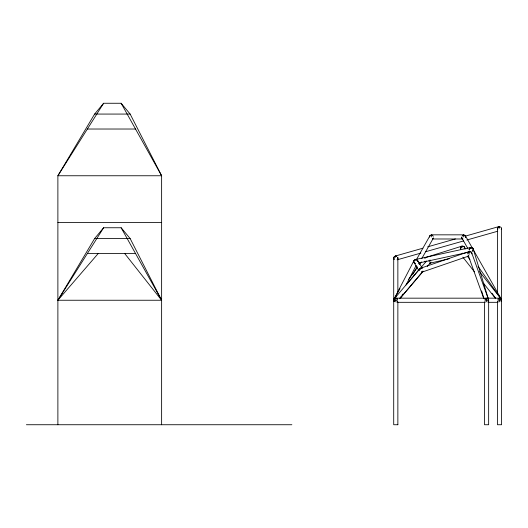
<?xml version="1.0" encoding="UTF-8"?>
<svg xmlns="http://www.w3.org/2000/svg" width="528" height="528" viewBox="0 0 528 528"><rect width="100%" height="100%" fill="white"/><g stroke="black" fill="none" stroke-linecap="round" stroke-linejoin="round"><path stroke-width="0.79" d="M497.449 228.565L497.449 292.915M501.6 228.565L501.6 424.736L497.462 424.736L497.449 301.891M393.901 299.376L413.952 260.674M405.992 285.054L416.203 265.34M393.921 299.336L399.993 288.605M416.526 259.426L429.825 235.943M412.936 274.171L417.179 266.673M418.777 263.861L419.569 262.449M421.806 258.515L433.495 237.877M161.627 424.736L161.627 175.758L130.152 114.068L121.143 103.264L103.62 103.264L94.618 114.068L57.882 175.758L57.882 424.736M94.618 238.557L57.882 300.247L161.627 300.247L130.152 238.557L121.143 227.753L103.62 227.753L94.618 238.557L130.152 238.557M103.62 103.264L57.882 175.758L161.627 175.758L121.143 103.264M103.62 227.753L57.882 300.247L98.215 253.513M393.987 299.224L395.921 296.604M408.461 279.589L417.146 267.802M419.555 264.535L421.483 261.914M399.993 297.99L400.957 296.683M401.92 295.376L402.89 294.063M394.152 298.967L419.516 268.95M400.059 298.393L422.783 271.504M406.877 284.09L418.81 270.092M420.889 267.663L426.598 260.971M399.736 298.756L423.086 271.379M427.238 266.508L430.346 262.858M420.427 268.29L469.022 251.572M421.865 272.171L468.943 255.981M425.858 257.433L461.967 246.14M395.215 256.067L422.935 248.186M427.687 246.833L455.4 238.953M464.904 236.247L498.96 226.565M397.142 259.829L420.902 253.077M425.654 251.724L463.663 240.913M466.831 240.016L497.719 231.231M429.462 263.327L449.46 258.687M415.417 259.519L470.844 247.48M418.664 263.056L467.663 252.417M94.618 114.068L130.152 114.068M87.371 129.023L135.531 129.023M57.882 222.44L161.627 222.44M431.66 234.835L463.65 234.835M432.485 238.986L462.825 238.986M87.371 253.513L135.531 253.513M487.997 298.168L499.528 298.168L499.528 301.858M393.716 300.247L397.393 300.247M484.975 300.247L488.651 300.247L488.657 424.736L484.519 424.736L484.513 301.891M497.917 300.247L501.593 300.247M397.419 302.32L484.948 302.32M487.997 302.32L497.878 302.32M26.4 424.736L291.865 424.736M397.848 424.736L393.716 424.736L393.71 258.06M467.405 256.318L469.933 259.519M479.549 271.682L501.31 299.204M462.832 257.116L474.467 271.834M483.575 283.358L495.719 298.723M124.687 253.513L161.627 300.247L121.143 227.753M464.33 246.998L465.749 249.005M478.064 266.376L501.263 299.119M492.103 293.35L495.416 298.03M417.556 260.39L422.05 267.736M414.117 262.706L419.021 270.719M465.485 235.943L501.389 299.336M461.789 237.824L467.861 248.549M471.722 252.886L488.558 299.62M468.046 254.912L483.78 298.577M473.161 248.695L488.486 299.429M481.622 290.915L483.978 298.723M429.053 260.509L429.323 261.617M462.746 253.09L462.838 253.46M486.585 301.858L486.585 298.181L395.782 298.168L395.782 301.858M463.65 234.841L463.65 236.914M431.66 234.841L431.66 236.914M397.861 258.06L397.861 292.136M397.861 301.891L397.861 424.736M498.056 298.775A2.072 2.072 0 0 1 500.993 298.775A2.072 2.072 0 0 1 500.993 301.712M498.214 301.858A2.072 2.072 0 0 1 498.056 301.712M397.254 301.712A2.072 2.072 0 0 1 396.739 302.089M394.317 301.712A2.072 2.072 0 0 1 394.317 298.775A2.072 2.072 0 0 1 397.254 298.775M422.077 271.623A2.072 0.686 71 0 1 421.601 272.171M420.288 269.689A2.072 0.686 71 0 1 420.948 268.475M469.293 254.245A2.072 0.686 71 0 1 468.824 251.988A2.072 0.686 71 0 1 469.636 251.863M467.749 252.945A2.072 2.072 20.8 0 1 470.217 251.5A2.072 2.072 20.8 0 1 471.781 253.895M469.22 249.889A2.072 2.072 20.8 0 1 470.686 247.52A2.072 2.072 20.8 0 1 473.187 248.747A2.072 2.072 20.8 0 1 472.217 251.354M415.272 263.512A2.072 2.006 -31.5 0 1 413.813 261.235A2.072 2.006 -31.5 0 1 416.024 259.525A2.072 2.006 -31.5 0 1 417.892 261.485M422.974 271.102A2.072 2.006 -31.5 0 1 421.522 272.204M419.1 270.112A2.072 2.006 -31.5 0 1 422.09 268.402M470.633 248.404A2.072 0.475 77.7 0 1 471.438 248.404M415.206 259.974A2.072 0.475 77.7 0 1 416.071 260.614M415.279 263.294A2.072 1.828 27.4 0 1 413.827 261.122A2.072 1.828 27.4 0 1 415.78 259.67A2.072 1.828 27.4 0 1 417.826 261.4M394.211 301.27A2.072 1.828 27.4 0 1 394.852 298.492M469.253 250.034A2.072 1.63 -16.8 0 1 470.626 248.008A2.072 1.63 -16.8 0 1 473.101 248.596A2.072 1.63 -16.8 0 1 472.382 250.774M488.169 299.026A2.072 1.63 -16.8 0 1 488.169 301.118M422.961 271.201A2.072 1.769 40.2 0 1 421.687 272.118M419.206 270.098A2.072 1.769 40.2 0 1 422.044 268.699M394.152 301.019A2.072 1.769 40.2 0 1 394.799 298.472A2.072 1.769 40.2 0 1 397.518 299.647M397.597 301.211A2.072 1.769 40.2 0 1 397.419 301.521M467.768 253.612A2.072 1.406 -19.8 0 1 470.296 252.014A2.072 1.406 -19.8 0 1 471.61 253.704M484.902 299.759A2.072 1.406 -19.8 0 1 487.773 298.855A2.072 1.406 -19.8 0 1 488.143 300.874M485.12 298.775A2.072 2.072 0 0 1 488.05 298.775A2.072 2.072 0 0 1 488.05 301.712M485.45 301.983A2.072 2.072 0 0 1 485.12 301.712M425.878 261.723A2.072 2.072 0 0 1 424.743 261.505M424.565 257.928A2.072 2.072 0 0 1 425.317 257.624M430.921 262.066A2.072 2.072 0 0 1 429.561 263.3M461.908 246.965A2.072 0.389 72.6 0 1 462.561 246.939M424.974 257.954A2.072 0.389 72.6 0 1 425.317 257.849M425.865 261.446A2.072 1.637 36.4 0 1 424.981 261.149M424.809 257.915A2.072 1.637 36.4 0 1 425.344 257.862M394.165 300.868A2.072 1.637 36.4 0 1 394.726 298.551M430.835 262.165A2.072 1.69 40.5 0 1 429.521 263.162M430.043 259.987A2.072 1.69 40.5 0 1 430.696 260.799M394.178 300.927A2.072 1.69 40.5 0 1 394.733 298.518M460.746 249.071A2.072 2.072 0 0 1 462.482 246.055A2.072 2.072 0 0 1 464.515 248.886M497.924 299.627A2.072 1.63 -38.3 0 1 500.405 298.485A2.072 1.63 -38.3 0 1 501.31 300.505M497.924 301.561A2.072 1.63 -38.3 0 1 497.746 301.283M460.72 248.86A2.072 1.386 -35.3 0 1 463.043 246.49A2.072 1.386 -35.3 0 1 464.152 248.457M500.848 298.736A2.072 1.386 -35.3 0 1 501.323 300.089M394.132 300.868A2.072 1.617 29.5 0 1 394.706 298.617M432.742 238.537A2.072 1.617 29.5 0 0 433.191 238.267A2.072 1.762 29.5 0 1 432.755 238.577M429.719 236.861A2.072 1.617 29.5 0 1 430.927 235.198A2.072 1.617 29.5 0 1 433.316 236.287M500.254 298.525A2.072 1.617 -29.5 0 1 501.362 300.531M461.993 236.287A2.072 1.617 -29.5 0 1 464.554 235.231A2.072 1.617 -29.5 0 1 465.485 237.197M462.739 238.59A2.072 1.617 -29.5 0 1 461.749 237.732M463.096 235.231A2.072 1.762 -29.5 0 1 465.511 237.343M462.726 238.649A2.072 1.762 -29.5 0 1 461.723 237.659M500.26 298.452A2.072 1.762 -29.5 0 1 501.303 300.854M429.693 236.986A2.072 1.762 29.5 0 1 432.214 235.231M394.106 301.026A2.072 1.762 29.5 0 1 394.687 298.577A2.072 1.954 0 0 0 394.172 301.475A2.072 1.874 0 0 1 394.172 299.066M499.099 228.485A2.072 0.389 74.1 0 1 498.881 226.651A2.072 0.389 74.1 0 1 499.528 227.383M395.228 257.426A2.072 0.389 74.1 0 1 395.512 256.331M397.716 257.341A2.072 1.954 0 0 1 397.254 259.446M394.172 259.294A2.072 1.954 0 0 1 396.739 256.324M397.716 257.374A2.072 1.874 0 0 1 397.254 259.387M394.172 259.241A2.072 1.874 0 0 1 396.739 256.397M500.834 298.94A2.072 1.676 0 0 1 501.369 301.013M497.792 229.508A2.072 1.729 0 0 1 498.161 227.258A2.072 1.729 0 0 1 500.887 227.258A2.072 1.729 0 0 1 501.263 229.508"/></g></svg>
